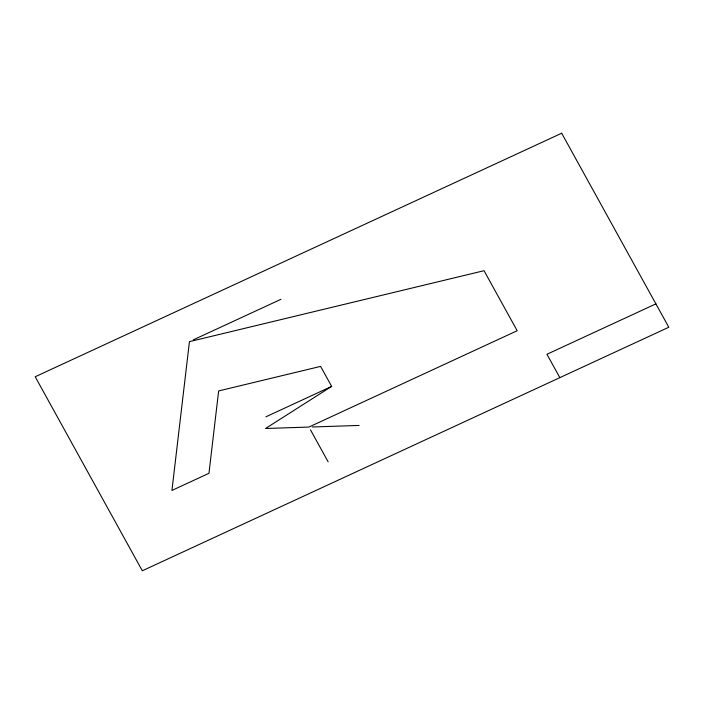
<?xml version="1.0" encoding="UTF-8"?>
<svg xmlns="http://www.w3.org/2000/svg" width="704" height="704" viewBox="0 0 704 704"><rect width="100%" height="100%" fill="white"/><g stroke="black" fill="none" stroke-linecap="round" stroke-linejoin="round"><path stroke-width="1.06" d="M331.646 386.399L265.531 428.498L308.933 427.055L517.176 330.73L484.035 270.697L189.438 341.642L171.934 490.424L208.956 473.299L218.645 390.94L320.602 366.388L331.646 386.399L265.892 416.821M193.283 339.865L280.966 299.306M655.899 303.873L546.946 354.27L559.847 377.643M312.303 426.994L359.102 425.436M310.464 429.827L328.143 461.85M561.686 133.223L35.2 376.754L142.314 570.777L668.8 327.246L561.686 133.223"/></g></svg>
